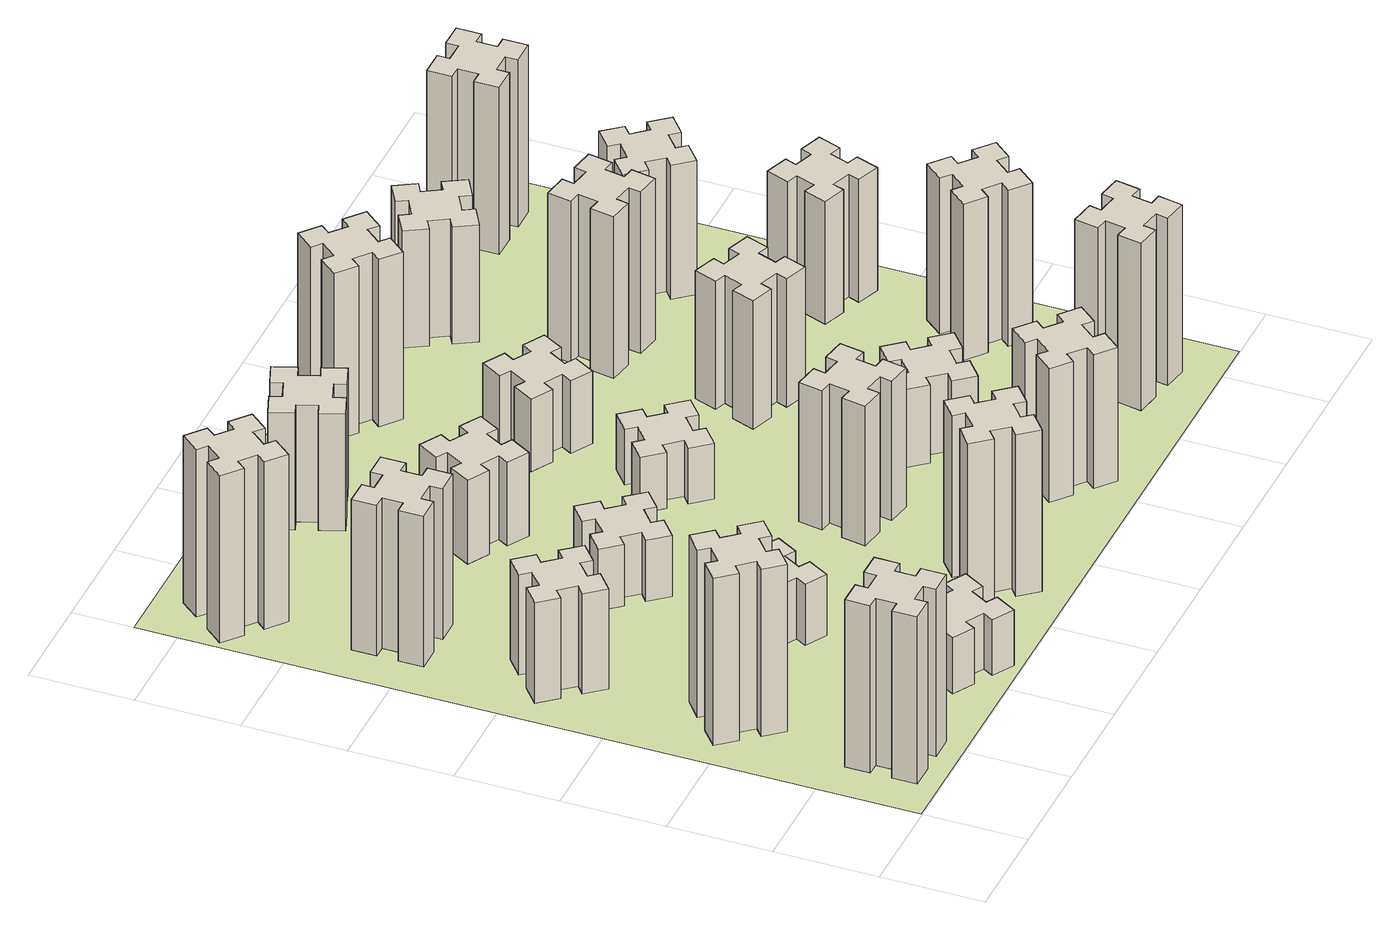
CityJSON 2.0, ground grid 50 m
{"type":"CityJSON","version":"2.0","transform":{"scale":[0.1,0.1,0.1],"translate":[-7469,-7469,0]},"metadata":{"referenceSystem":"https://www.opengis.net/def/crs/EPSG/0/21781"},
"CityObjects":{
"building1":{"type":"Building","attributes":{"class":"1000","function":"1000","usage":"1000","yearOfConstruction":2016,"roofType":"1000","measuredHeight":90,"storeysAboveGround":30,"storeysBelowGround":0},"geometry":[{"type":"Solid","lod":"1","boundaries":[[[[0,1,2,3,4,5,6,7,8,9,10,11,12,13,14,15,16,17,18,19]],[[17,16,20,21]],[[16,15,22,20]],[[15,14,23,22]],[[14,13,24,23]],[[13,12,25,24]],[[12,11,26,25]],[[11,10,27,26]],[[10,9,28,27]],[[9,8,29,28]],[[8,7,30,29]],[[7,6,31,30]],[[6,5,32,31]],[[5,4,33,32]],[[4,3,34,33]],[[3,2,35,34]],[[2,1,36,35]],[[1,0,37,36]],[[0,19,38,37]],[[19,18,39,38]],[[18,17,21,39]],[[24,25,26,27,28,29,30,31,32,33,34,35,36,37,38,39,21,20,22,23]]]]}]},
"building2":{"type":"Building","attributes":{"class":"1000","function":"1000","usage":"1000","yearOfConstruction":2016,"roofType":"1000","measuredHeight":90,"storeysAboveGround":30,"storeysBelowGround":0},"geometry":[{"type":"Solid","lod":"1","boundaries":[[[[40,41,42,43,44,45,46,47,48,49,50,51,52,53,54,55,56,57,58,59]],[[57,56,60,61]],[[56,55,62,60]],[[55,54,63,62]],[[54,53,64,63]],[[53,52,65,64]],[[52,51,66,65]],[[51,50,67,66]],[[50,49,68,67]],[[49,48,69,68]],[[48,47,70,69]],[[47,46,71,70]],[[46,45,72,71]],[[45,44,73,72]],[[44,43,74,73]],[[43,42,75,74]],[[42,41,76,75]],[[41,40,77,76]],[[40,59,78,77]],[[59,58,79,78]],[[58,57,61,79]],[[64,65,66,67,68,69,70,71,72,73,74,75,76,77,78,79,61,60,62,63]]]]}]},
"building3":{"type":"Building","attributes":{"class":"1000","function":"1000","usage":"1000","yearOfConstruction":2016,"roofType":"1000","measuredHeight":54,"storeysAboveGround":30,"storeysBelowGround":0},"geometry":[{"type":"Solid","lod":"1","boundaries":[[[[80,81,82,83,84,85,86,87,88,89,90,91,92,93,94,95,96,97,98,99]],[[97,96,100,101]],[[96,95,102,100]],[[95,94,103,102]],[[94,93,104,103]],[[93,92,105,104]],[[92,91,106,105]],[[91,90,107,106]],[[90,89,108,107]],[[89,88,109,108]],[[88,87,110,109]],[[87,86,111,110]],[[86,85,112,111]],[[85,84,113,112]],[[84,83,114,113]],[[83,82,115,114]],[[82,81,116,115]],[[81,80,117,116]],[[80,99,118,117]],[[99,98,119,118]],[[98,97,101,119]],[[104,105,106,107,108,109,110,111,112,113,114,115,116,117,118,119,101,100,102,103]]]]}]},
"building4":{"type":"Building","attributes":{"class":"1000","function":"1000","usage":"1000","yearOfConstruction":2016,"roofType":"1000","measuredHeight":81,"storeysAboveGround":30,"storeysBelowGround":0},"geometry":[{"type":"Solid","lod":"1","boundaries":[[[[120,121,122,123,124,125,126,127,128,129,130,131,132,133,134,135,136,137,138,139]],[[137,136,140,141]],[[136,135,142,140]],[[135,134,143,142]],[[134,133,144,143]],[[133,132,145,144]],[[132,131,146,145]],[[131,130,147,146]],[[130,129,148,147]],[[129,128,149,148]],[[128,127,150,149]],[[127,126,151,150]],[[126,125,152,151]],[[125,124,153,152]],[[124,123,154,153]],[[123,122,155,154]],[[122,121,156,155]],[[121,120,157,156]],[[120,139,158,157]],[[139,138,159,158]],[[138,137,141,159]],[[144,145,146,147,148,149,150,151,152,153,154,155,156,157,158,159,141,140,142,143]]]]}]},
"building5":{"type":"Building","attributes":{"class":"1000","function":"1000","usage":"1000","yearOfConstruction":2016,"roofType":"1000","measuredHeight":30,"storeysAboveGround":30,"storeysBelowGround":0},"geometry":[{"type":"Solid","lod":"1","boundaries":[[[[160,161,162,163,164,165,166,167,168,169,170,171,172,173,174,175,176,177,178,179]],[[177,176,180,181]],[[176,175,182,180]],[[175,174,183,182]],[[174,173,184,183]],[[173,172,185,184]],[[172,171,186,185]],[[171,170,187,186]],[[170,169,188,187]],[[169,168,189,188]],[[168,167,190,189]],[[167,166,191,190]],[[166,165,192,191]],[[165,164,193,192]],[[164,163,194,193]],[[163,162,195,194]],[[162,161,196,195]],[[161,160,197,196]],[[160,179,198,197]],[[179,178,199,198]],[[178,177,181,199]],[[184,185,186,187,188,189,190,191,192,193,194,195,196,197,198,199,181,180,182,183]]]]}]},
"building6":{"type":"Building","attributes":{"class":"1000","function":"1000","usage":"1000","yearOfConstruction":2016,"roofType":"1000","measuredHeight":90,"storeysAboveGround":30,"storeysBelowGround":0},"geometry":[{"type":"Solid","lod":"1","boundaries":[[[[200,201,202,203,204,205,206,207,208,209,210,211,212,213,214,215,216,217,218,219]],[[217,216,220,221]],[[216,215,222,220]],[[215,214,223,222]],[[214,213,224,223]],[[213,212,225,224]],[[212,211,226,225]],[[211,210,227,226]],[[210,209,228,227]],[[209,208,229,228]],[[208,207,230,229]],[[207,206,231,230]],[[206,205,232,231]],[[205,204,233,232]],[[204,203,234,233]],[[203,202,235,234]],[[202,201,236,235]],[[201,200,237,236]],[[200,219,238,237]],[[219,218,239,238]],[[218,217,221,239]],[[224,225,226,227,228,229,230,231,232,233,234,235,236,237,238,239,221,220,222,223]]]]}]},
"building7":{"type":"Building","attributes":{"class":"1000","function":"1000","usage":"1000","yearOfConstruction":2016,"roofType":"1000","measuredHeight":33,"storeysAboveGround":30,"storeysBelowGround":0},"geometry":[{"type":"Solid","lod":"1","boundaries":[[[[240,241,242,243,244,245,246,247,248,249,250,251,252,253,254,255,256,257,258,259]],[[257,256,260,261]],[[256,255,262,260]],[[255,254,263,262]],[[254,253,264,263]],[[253,252,265,264]],[[252,251,266,265]],[[251,250,267,266]],[[250,249,268,267]],[[249,248,269,268]],[[248,247,270,269]],[[247,246,271,270]],[[246,245,272,271]],[[245,244,273,272]],[[244,243,274,273]],[[243,242,275,274]],[[242,241,276,275]],[[241,240,277,276]],[[240,259,278,277]],[[259,258,279,278]],[[258,257,261,279]],[[264,265,266,267,268,269,270,271,272,273,274,275,276,277,278,279,261,260,262,263]]]]}]},
"building8":{"type":"Building","attributes":{"class":"1000","function":"1000","usage":"1000","yearOfConstruction":2016,"roofType":"1000","measuredHeight":33,"storeysAboveGround":30,"storeysBelowGround":0},"geometry":[{"type":"Solid","lod":"1","boundaries":[[[[280,281,282,283,284,285,286,287,288,289,290,291,292,293,294,295,296,297,298,299]],[[297,296,300,301]],[[296,295,302,300]],[[295,294,303,302]],[[294,293,304,303]],[[293,292,305,304]],[[292,291,306,305]],[[291,290,307,306]],[[290,289,308,307]],[[289,288,309,308]],[[288,287,310,309]],[[287,286,311,310]],[[286,285,312,311]],[[285,284,313,312]],[[284,283,314,313]],[[283,282,315,314]],[[282,281,316,315]],[[281,280,317,316]],[[280,299,318,317]],[[299,298,319,318]],[[298,297,301,319]],[[304,305,306,307,308,309,310,311,312,313,314,315,316,317,318,319,301,300,302,303]]]]}]},
"building9":{"type":"Building","attributes":{"class":"1000","function":"1000","usage":"1000","yearOfConstruction":2016,"roofType":"1000","measuredHeight":87,"storeysAboveGround":30,"storeysBelowGround":0},"geometry":[{"type":"Solid","lod":"1","boundaries":[[[[320,321,322,323,324,325,326,327,328,329,330,331,332,333,334,335,336,337,338,339]],[[337,336,340,341]],[[336,335,342,340]],[[335,334,343,342]],[[334,333,344,343]],[[333,332,345,344]],[[332,331,346,345]],[[331,330,347,346]],[[330,329,348,347]],[[329,328,349,348]],[[328,327,350,349]],[[327,326,351,350]],[[326,325,352,351]],[[325,324,353,352]],[[324,323,354,353]],[[323,322,355,354]],[[322,321,356,355]],[[321,320,357,356]],[[320,339,358,357]],[[339,338,359,358]],[[338,337,341,359]],[[344,345,346,347,348,349,350,351,352,353,354,355,356,357,358,359,341,340,342,343]]]]}]},
"building10":{"type":"Building","attributes":{"class":"1000","function":"1000","usage":"1000","yearOfConstruction":2016,"roofType":"1000","measuredHeight":45,"storeysAboveGround":30,"storeysBelowGround":0},"geometry":[{"type":"Solid","lod":"1","boundaries":[[[[360,361,362,363,364,365,366,367,368,369,370,371,372,373,374,375,376,377,378,379]],[[377,376,380,381]],[[376,375,382,380]],[[375,374,383,382]],[[374,373,384,383]],[[373,372,385,384]],[[372,371,386,385]],[[371,370,387,386]],[[370,369,388,387]],[[369,368,389,388]],[[368,367,390,389]],[[367,366,391,390]],[[366,365,392,391]],[[365,364,393,392]],[[364,363,394,393]],[[363,362,395,394]],[[362,361,396,395]],[[361,360,397,396]],[[360,379,398,397]],[[379,378,399,398]],[[378,377,381,399]],[[384,385,386,387,388,389,390,391,392,393,394,395,396,397,398,399,381,380,382,383]]]]}]},
"building11":{"type":"Building","attributes":{"class":"1000","function":"1000","usage":"1000","yearOfConstruction":2016,"roofType":"1000","measuredHeight":63,"storeysAboveGround":30,"storeysBelowGround":0},"geometry":[{"type":"Solid","lod":"1","boundaries":[[[[400,401,402,403,404,405,406,407,408,409,410,411,412,413,414,415,416,417,418,419]],[[417,416,420,421]],[[416,415,422,420]],[[415,414,423,422]],[[414,413,424,423]],[[413,412,425,424]],[[412,411,426,425]],[[411,410,427,426]],[[410,409,428,427]],[[409,408,429,428]],[[408,407,430,429]],[[407,406,431,430]],[[406,405,432,431]],[[405,404,433,432]],[[404,403,434,433]],[[403,402,435,434]],[[402,401,436,435]],[[401,400,437,436]],[[400,419,438,437]],[[419,418,439,438]],[[418,417,421,439]],[[424,425,426,427,428,429,430,431,432,433,434,435,436,437,438,439,421,420,422,423]]]]}]},
"building12":{"type":"Building","attributes":{"class":"1000","function":"1000","usage":"1000","yearOfConstruction":2016,"roofType":"1000","measuredHeight":75,"storeysAboveGround":30,"storeysBelowGround":0},"geometry":[{"type":"Solid","lod":"1","boundaries":[[[[440,441,442,443,444,445,446,447,448,449,450,451,452,453,454,455,456,457,458,459]],[[457,456,460,461]],[[456,455,462,460]],[[455,454,463,462]],[[454,453,464,463]],[[453,452,465,464]],[[452,451,466,465]],[[451,450,467,466]],[[450,449,468,467]],[[449,448,469,468]],[[448,447,470,469]],[[447,446,471,470]],[[446,445,472,471]],[[445,444,473,472]],[[444,443,474,473]],[[443,442,475,474]],[[442,441,476,475]],[[441,440,477,476]],[[440,459,478,477]],[[459,458,479,478]],[[458,457,461,479]],[[464,465,466,467,468,469,470,471,472,473,474,475,476,477,478,479,461,460,462,463]]]]}]},
"building13":{"type":"Building","attributes":{"class":"1000","function":"1000","usage":"1000","yearOfConstruction":2016,"roofType":"1000","measuredHeight":30,"storeysAboveGround":30,"storeysBelowGround":0},"geometry":[{"type":"Solid","lod":"1","boundaries":[[[[480,481,482,483,484,485,486,487,488,489,490,491,492,493,494,495,496,497,498,499]],[[497,496,500,501]],[[496,495,502,500]],[[495,494,503,502]],[[494,493,504,503]],[[493,492,505,504]],[[492,491,506,505]],[[491,490,507,506]],[[490,489,508,507]],[[489,488,509,508]],[[488,487,510,509]],[[487,486,511,510]],[[486,485,512,511]],[[485,484,513,512]],[[484,483,514,513]],[[483,482,515,514]],[[482,481,516,515]],[[481,480,517,516]],[[480,499,518,517]],[[499,498,519,518]],[[498,497,501,519]],[[504,505,506,507,508,509,510,511,512,513,514,515,516,517,518,519,501,500,502,503]]]]}]},
"building14":{"type":"Building","attributes":{"class":"1000","function":"1000","usage":"1000","yearOfConstruction":2016,"roofType":"1000","measuredHeight":72,"storeysAboveGround":30,"storeysBelowGround":0},"geometry":[{"type":"Solid","lod":"1","boundaries":[[[[520,521,522,523,524,525,526,527,528,529,530,531,532,533,534,535,536,537,538,539]],[[537,536,540,541]],[[536,535,542,540]],[[535,534,543,542]],[[534,533,544,543]],[[533,532,545,544]],[[532,531,546,545]],[[531,530,547,546]],[[530,529,548,547]],[[529,528,549,548]],[[528,527,550,549]],[[527,526,551,550]],[[526,525,552,551]],[[525,524,553,552]],[[524,523,554,553]],[[523,522,555,554]],[[522,521,556,555]],[[521,520,557,556]],[[520,539,558,557]],[[539,538,559,558]],[[538,537,541,559]],[[544,545,546,547,548,549,550,551,552,553,554,555,556,557,558,559,541,540,542,543]]]]}]},
"building15":{"type":"Building","attributes":{"class":"1000","function":"1000","usage":"1000","yearOfConstruction":2016,"roofType":"1000","measuredHeight":39,"storeysAboveGround":30,"storeysBelowGround":0},"geometry":[{"type":"Solid","lod":"1","boundaries":[[[[560,561,562,563,564,565,566,567,568,569,570,571,572,573,574,575,576,577,578,579]],[[577,576,580,581]],[[576,575,582,580]],[[575,574,583,582]],[[574,573,584,583]],[[573,572,585,584]],[[572,571,586,585]],[[571,570,587,586]],[[570,569,588,587]],[[569,568,589,588]],[[568,567,590,589]],[[567,566,591,590]],[[566,565,592,591]],[[565,564,593,592]],[[564,563,594,593]],[[563,562,595,594]],[[562,561,596,595]],[[561,560,597,596]],[[560,579,598,597]],[[579,578,599,598]],[[578,577,581,599]],[[584,585,586,587,588,589,590,591,592,593,594,595,596,597,598,599,581,580,582,583]]]]}]},
"building16":{"type":"Building","attributes":{"class":"1000","function":"1000","usage":"1000","yearOfConstruction":2016,"roofType":"1000","measuredHeight":90,"storeysAboveGround":30,"storeysBelowGround":0},"geometry":[{"type":"Solid","lod":"1","boundaries":[[[[600,601,602,603,604,605,606,607,608,609,610,611,612,613,614,615,616,617,618,619]],[[617,616,620,621]],[[616,615,622,620]],[[615,614,623,622]],[[614,613,624,623]],[[613,612,625,624]],[[612,611,626,625]],[[611,610,627,626]],[[610,609,628,627]],[[609,608,629,628]],[[608,607,630,629]],[[607,606,631,630]],[[606,605,632,631]],[[605,604,633,632]],[[604,603,634,633]],[[603,602,635,634]],[[602,601,636,635]],[[601,600,637,636]],[[600,619,638,637]],[[619,618,639,638]],[[618,617,621,639]],[[624,625,626,627,628,629,630,631,632,633,634,635,636,637,638,639,621,620,622,623]]]]}]},
"building17":{"type":"Building","attributes":{"class":"1000","function":"1000","usage":"1000","yearOfConstruction":2016,"roofType":"1000","measuredHeight":42,"storeysAboveGround":30,"storeysBelowGround":0},"geometry":[{"type":"Solid","lod":"1","boundaries":[[[[640,641,642,643,644,645,646,647,648,649,650,651,652,653,654,655,656,657,658,659]],[[657,656,660,661]],[[656,655,662,660]],[[655,654,663,662]],[[654,653,664,663]],[[653,652,665,664]],[[652,651,666,665]],[[651,650,667,666]],[[650,649,668,667]],[[649,648,669,668]],[[648,647,670,669]],[[647,646,671,670]],[[646,645,672,671]],[[645,644,673,672]],[[644,643,674,673]],[[643,642,675,674]],[[642,641,676,675]],[[641,640,677,676]],[[640,659,678,677]],[[659,658,679,678]],[[658,657,661,679]],[[664,665,666,667,668,669,670,671,672,673,674,675,676,677,678,679,661,660,662,663]]]]}]},
"building18":{"type":"Building","attributes":{"class":"1000","function":"1000","usage":"1000","yearOfConstruction":2016,"roofType":"1000","measuredHeight":69,"storeysAboveGround":30,"storeysBelowGround":0},"geometry":[{"type":"Solid","lod":"1","boundaries":[[[[680,681,682,683,684,685,686,687,688,689,690,691,692,693,694,695,696,697,698,699]],[[697,696,700,701]],[[696,695,702,700]],[[695,694,703,702]],[[694,693,704,703]],[[693,692,705,704]],[[692,691,706,705]],[[691,690,707,706]],[[690,689,708,707]],[[689,688,709,708]],[[688,687,710,709]],[[687,686,711,710]],[[686,685,712,711]],[[685,684,713,712]],[[684,683,714,713]],[[683,682,715,714]],[[682,681,716,715]],[[681,680,717,716]],[[680,699,718,717]],[[699,698,719,718]],[[698,697,701,719]],[[704,705,706,707,708,709,710,711,712,713,714,715,716,717,718,719,701,700,702,703]]]]}]},
"building19":{"type":"Building","attributes":{"class":"1000","function":"1000","usage":"1000","yearOfConstruction":2016,"roofType":"1000","measuredHeight":90,"storeysAboveGround":30,"storeysBelowGround":0},"geometry":[{"type":"Solid","lod":"1","boundaries":[[[[720,721,722,723,724,725,726,727,728,729,730,731,732,733,734,735,736,737,738,739]],[[737,736,740,741]],[[736,735,742,740]],[[735,734,743,742]],[[734,733,744,743]],[[733,732,745,744]],[[732,731,746,745]],[[731,730,747,746]],[[730,729,748,747]],[[729,728,749,748]],[[728,727,750,749]],[[727,726,751,750]],[[726,725,752,751]],[[725,724,753,752]],[[724,723,754,753]],[[723,722,755,754]],[[722,721,756,755]],[[721,720,757,756]],[[720,739,758,757]],[[739,738,759,758]],[[738,737,741,759]],[[744,745,746,747,748,749,750,751,752,753,754,755,756,757,758,759,741,740,742,743]]]]}]},
"building20":{"type":"Building","attributes":{"class":"1000","function":"1000","usage":"1000","yearOfConstruction":2016,"roofType":"1000","measuredHeight":87,"storeysAboveGround":30,"storeysBelowGround":0},"geometry":[{"type":"Solid","lod":"1","boundaries":[[[[760,761,762,763,764,765,766,767,768,769,770,771,772,773,774,775,776,777,778,779]],[[777,776,780,781]],[[776,775,782,780]],[[775,774,783,782]],[[774,773,784,783]],[[773,772,785,784]],[[772,771,786,785]],[[771,770,787,786]],[[770,769,788,787]],[[769,768,789,788]],[[768,767,790,789]],[[767,766,791,790]],[[766,765,792,791]],[[765,764,793,792]],[[764,763,794,793]],[[763,762,795,794]],[[762,761,796,795]],[[761,760,797,796]],[[760,779,798,797]],[[779,778,799,798]],[[778,777,781,799]],[[784,785,786,787,788,789,790,791,792,793,794,795,796,797,798,799,781,780,782,783]]]]}]},
"building21":{"type":"Building","attributes":{"class":"1000","function":"1000","usage":"1000","yearOfConstruction":2016,"roofType":"1000","measuredHeight":63,"storeysAboveGround":30,"storeysBelowGround":0},"geometry":[{"type":"Solid","lod":"1","boundaries":[[[[800,801,802,803,804,805,806,807,808,809,810,811,812,813,814,815,816,817,818,819]],[[817,816,820,821]],[[816,815,822,820]],[[815,814,823,822]],[[814,813,824,823]],[[813,812,825,824]],[[812,811,826,825]],[[811,810,827,826]],[[810,809,828,827]],[[809,808,829,828]],[[808,807,830,829]],[[807,806,831,830]],[[806,805,832,831]],[[805,804,833,832]],[[804,803,834,833]],[[803,802,835,834]],[[802,801,836,835]],[[801,800,837,836]],[[800,819,838,837]],[[819,818,839,838]],[[818,817,821,839]],[[824,825,826,827,828,829,830,831,832,833,834,835,836,837,838,839,821,820,822,823]]]]}]},
"building22":{"type":"Building","attributes":{"class":"1000","function":"1000","usage":"1000","yearOfConstruction":2016,"roofType":"1000","measuredHeight":84,"storeysAboveGround":30,"storeysBelowGround":0},"geometry":[{"type":"Solid","lod":"1","boundaries":[[[[840,841,842,843,844,845,846,847,848,849,850,851,852,853,854,855,856,857,858,859]],[[857,856,860,861]],[[856,855,862,860]],[[855,854,863,862]],[[854,853,864,863]],[[853,852,865,864]],[[852,851,866,865]],[[851,850,867,866]],[[850,849,868,867]],[[849,848,869,868]],[[848,847,870,869]],[[847,846,871,870]],[[846,845,872,871]],[[845,844,873,872]],[[844,843,874,873]],[[843,842,875,874]],[[842,841,876,875]],[[841,840,877,876]],[[840,859,878,877]],[[859,858,879,878]],[[858,857,861,879]],[[864,865,866,867,868,869,870,871,872,873,874,875,876,877,878,879,861,860,862,863]]]]}]},
"building23":{"type":"Building","attributes":{"class":"1000","function":"1000","usage":"1000","yearOfConstruction":2016,"roofType":"1000","measuredHeight":66,"storeysAboveGround":30,"storeysBelowGround":0},"geometry":[{"type":"Solid","lod":"1","boundaries":[[[[880,881,882,883,884,885,886,887,888,889,890,891,892,893,894,895,896,897,898,899]],[[897,896,900,901]],[[896,895,902,900]],[[895,894,903,902]],[[894,893,904,903]],[[893,892,905,904]],[[892,891,906,905]],[[891,890,907,906]],[[890,889,908,907]],[[889,888,909,908]],[[888,887,910,909]],[[887,886,911,910]],[[886,885,912,911]],[[885,884,913,912]],[[884,883,914,913]],[[883,882,915,914]],[[882,881,916,915]],[[881,880,917,916]],[[880,899,918,917]],[[899,898,919,918]],[[898,897,901,919]],[[904,905,906,907,908,909,910,911,912,913,914,915,916,917,918,919,901,900,902,903]]]]}]},
"building24":{"type":"Building","attributes":{"class":"1000","function":"1000","usage":"1000","yearOfConstruction":2016,"roofType":"1000","measuredHeight":72,"storeysAboveGround":30,"storeysBelowGround":0},"geometry":[{"type":"Solid","lod":"1","boundaries":[[[[920,921,922,923,924,925,926,927,928,929,930,931,932,933,934,935,936,937,938,939]],[[937,936,940,941]],[[936,935,942,940]],[[935,934,943,942]],[[934,933,944,943]],[[933,932,945,944]],[[932,931,946,945]],[[931,930,947,946]],[[930,929,948,947]],[[929,928,949,948]],[[928,927,950,949]],[[927,926,951,950]],[[926,925,952,951]],[[925,924,953,952]],[[924,923,954,953]],[[923,922,955,954]],[[922,921,956,955]],[[921,920,957,956]],[[920,939,958,957]],[[939,938,959,958]],[[938,937,941,959]],[[944,945,946,947,948,949,950,951,952,953,954,955,956,957,958,959,941,940,942,943]]]]}]},
"building25":{"type":"Building","attributes":{"class":"1000","function":"1000","usage":"1000","yearOfConstruction":2016,"roofType":"1000","measuredHeight":90,"storeysAboveGround":30,"storeysBelowGround":0},"geometry":[{"type":"Solid","lod":"1","boundaries":[[[[960,961,962,963,964,965,966,967,968,969,970,971,972,973,974,975,976,977,978,979]],[[977,976,980,981]],[[976,975,982,980]],[[975,974,983,982]],[[974,973,984,983]],[[973,972,985,984]],[[972,971,986,985]],[[971,970,987,986]],[[970,969,988,987]],[[969,968,989,988]],[[968,967,990,989]],[[967,966,991,990]],[[966,965,992,991]],[[965,964,993,992]],[[964,963,994,993]],[[963,962,995,994]],[[962,961,996,995]],[[961,960,997,996]],[[960,979,998,997]],[[979,978,999,998]],[[978,977,981,999]],[[984,985,986,987,988,989,990,991,992,993,994,995,996,997,998,999,981,980,982,983]]]]}]},
"landuse1":{"type":"LandUse","attributes":{"name":"plot1","function":"1010"},"geometry":[{"type":"MultiSurface","lod":"1","boundaries":[[[1000,1001,1002,1003]]]}]}
},
"vertices":[
[265,325,0],[265,225,0],[205,225,0],[205,105,0],[325,105,0],[325,165,0],[425,165,0],[425,105,0],[545,105,0],[545,225,0],[485,225,0],[485,325,0],[545,325,0],[545,445,0],[425,445,0],[425,385,0],[325,385,0],[325,445,0],[205,445,0],[205,325,0],[325,385,900],[325,445,900],[425,385,900],[425,445,900],[545,445,900],[545,325,900],[485,325,900],[485,225,900],[545,225,900],[545,105,900],[425,105,900],[425,165,900],[325,165,900],[325,105,900],[205,105,900],[205,225,900],[265,225,900],[265,325,900],[205,325,900],[205,445,900],
[492,1048,0],[427,1124,0],[473,1163,0],[396,1255,0],[304,1178,0],[343,1132,0],[266,1067,0],[228,1113,0],[136,1036,0],[213,944,0],[259,983,0],[323,906,0],[277,868,0],[354,776,0],[446,853,0],[408,899,0],[484,963,0],[523,917,0],[615,994,0],[538,1086,0],[484,963,900],[523,917,900],[408,899,900],[446,853,900],[354,776,900],[277,868,900],[323,906,900],[259,983,900],[213,944,900],[136,1036,900],[228,1113,900],[266,1067,900],[343,1132,900],[304,1178,900],[396,1255,900],[473,1163,900],[427,1124,900],[492,1048,900],[538,1086,900],[615,994,900],
[492,1888,0],[427,1964,0],[473,2003,0],[396,2095,0],[304,2018,0],[343,1972,0],[266,1907,0],[228,1953,0],[136,1876,0],[213,1784,0],[259,1823,0],[323,1746,0],[277,1708,0],[354,1616,0],[446,1693,0],[408,1739,0],[484,1803,0],[523,1757,0],[615,1834,0],[538,1926,0],[484,1803,540],[523,1757,540],[408,1739,540],[446,1693,540],[354,1616,540],[277,1708,540],[323,1746,540],[259,1823,540],[213,1784,540],[136,1876,540],[228,1953,540],[266,1907,540],[343,1972,540],[304,2018,540],[396,2095,540],[473,2003,540],[427,1964,540],[492,1888,540],[538,1926,540],[615,1834,540],
[485,2545,0],[485,2645,0],[545,2645,0],[545,2765,0],[425,2765,0],[425,2705,0],[325,2705,0],[325,2765,0],[205,2765,0],[205,2645,0],[265,2645,0],[265,2545,0],[205,2545,0],[205,2425,0],[325,2425,0],[325,2485,0],[425,2485,0],[425,2425,0],[545,2425,0],[545,2545,0],[425,2485,810],[425,2425,810],[325,2485,810],[325,2425,810],[205,2425,810],[205,2545,810],[265,2545,810],[265,2645,810],[205,2645,810],[205,2765,810],[325,2765,810],[325,2705,810],[425,2705,810],[425,2765,810],[545,2765,810],[545,2645,810],[485,2645,810],[485,2545,810],[545,2545,810],[545,2425,810],
[1214,346,0],[1127,396,0],[1157,448,0],[1053,508,0],[993,404,0],[1045,374,0],[995,287,0],[943,317,0],[883,213,0],[987,153,0],[1017,205,0],[1104,155,0],[1074,103,0],[1178,43,0],[1238,147,0],[1186,177,0],[1236,264,0],[1288,234,0],[1348,338,0],[1244,398,0],[1236,264,300],[1288,234,300],[1186,177,300],[1238,147,300],[1178,43,300],[1074,103,300],[1104,155,300],[1017,205,300],[987,153,300],[883,213,300],[943,317,300],[995,287,300],[1045,374,300],[993,404,300],[1053,508,300],[1157,448,300],[1127,396,300],[1214,346,300],[1244,398,300],[1348,338,300],
[384,3387,0],[308,3452,0],[346,3498,0],[254,3575,0],[177,3483,0],[223,3444,0],[159,3368,0],[113,3406,0],[36,3314,0],[128,3237,0],[166,3283,0],[243,3219,0],[204,3173,0],[296,3096,0],[373,3188,0],[327,3226,0],[392,3303,0],[438,3264,0],[515,3356,0],[423,3433,0],[392,3303,900],[438,3264,900],[327,3226,900],[373,3188,900],[296,3096,900],[204,3173,900],[243,3219,900],[166,3283,900],[128,3237,900],[36,3314,900],[113,3406,900],[159,3368,900],[223,3444,900],[177,3483,900],[254,3575,900],[346,3498,900],[308,3452,900],[384,3387,900],[423,3433,900],[515,3356,900],
[1086,1017,0],[1136,1104,0],[1188,1074,0],[1248,1178,0],[1144,1238,0],[1114,1186,0],[1027,1236,0],[1057,1288,0],[953,1348,0],[893,1244,0],[945,1214,0],[895,1127,0],[843,1157,0],[783,1053,0],[887,993,0],[917,1045,0],[1004,995,0],[974,943,0],[1078,883,0],[1138,987,0],[1004,995,330],[974,943,330],[917,1045,330],[887,993,330],[783,1053,330],[843,1157,330],[895,1127,330],[945,1214,330],[893,1244,330],[953,1348,330],[1057,1288,330],[1027,1236,330],[1114,1186,330],[1144,1238,330],[1248,1178,330],[1188,1074,330],[1136,1104,330],[1086,1017,330],[1138,987,330],[1078,883,330],
[1083,1972,0],[1006,1907,0],[968,1953,0],[876,1876,0],[953,1784,0],[999,1823,0],[1063,1746,0],[1017,1708,0],[1094,1616,0],[1186,1693,0],[1148,1739,0],[1224,1803,0],[1263,1757,0],[1355,1834,0],[1278,1926,0],[1232,1888,0],[1167,1964,0],[1213,2003,0],[1136,2095,0],[1044,2018,0],[1167,1964,330],[1213,2003,330],[1232,1888,330],[1278,1926,330],[1355,1834,330],[1263,1757,330],[1224,1803,330],[1148,1739,330],[1186,1693,330],[1094,1616,330],[1017,1708,330],[1063,1746,330],[999,1823,330],[953,1784,330],[876,1876,330],[968,1953,330],[1006,1907,330],[1083,1972,330],[1044,2018,330],[1136,2095,330],
[1639,343,0],[1703,266,0],[1657,228,0],[1734,136,0],[1826,213,0],[1788,259,0],[1864,323,0],[1903,277,0],[1995,354,0],[1918,446,0],[1872,408,0],[1807,484,0],[1853,523,0],[1776,615,0],[1684,538,0],[1723,492,0],[1646,427,0],[1608,473,0],[1516,396,0],[1593,304,0],[1646,427,870],[1608,473,870],[1723,492,870],[1684,538,870],[1776,615,870],[1853,523,870],[1807,484,870],[1872,408,870],[1918,446,870],[1995,354,870],[1903,277,870],[1864,323,870],[1788,259,870],[1826,213,870],[1734,136,870],[1657,228,870],[1703,266,870],[1639,343,870],[1593,304,870],[1516,396,870],
[1117,2525,0],[1204,2475,0],[1174,2423,0],[1278,2363,0],[1338,2467,0],[1286,2497,0],[1336,2584,0],[1388,2554,0],[1448,2658,0],[1344,2718,0],[1314,2666,0],[1227,2716,0],[1257,2768,0],[1153,2828,0],[1093,2724,0],[1145,2694,0],[1095,2607,0],[1043,2637,0],[983,2533,0],[1087,2473,0],[1095,2607,450],[1043,2637,450],[1145,2694,450],[1093,2724,450],[1153,2828,450],[1257,2768,450],[1227,2716,450],[1314,2666,450],[1344,2718,450],[1448,2658,450],[1388,2554,450],[1336,2584,450],[1286,2497,450],[1338,2467,450],[1278,2363,450],[1174,2423,450],[1204,2475,450],[1117,2525,450],[1087,2473,450],[983,2533,450],
[995,3345,0],[1029,3251,0],[973,3230,0],[1014,3117,0],[1127,3159,0],[1106,3215,0],[1200,3249,0],[1220,3193,0],[1333,3234,0],[1292,3347,0],[1236,3326,0],[1202,3420,0],[1258,3440,0],[1217,3553,0],[1104,3512,0],[1125,3456,0],[1031,3422,0],[1010,3478,0],[897,3437,0],[939,3324,0],[1031,3422,630],[1010,3478,630],[1125,3456,630],[1104,3512,630],[1217,3553,630],[1258,3440,630],[1202,3420,630],[1236,3326,630],[1292,3347,630],[1333,3234,630],[1220,3193,630],[1200,3249,630],[1106,3215,630],[1127,3159,630],[1014,3117,630],[973,3230,630],[1029,3251,630],[995,3345,630],[939,3324,630],[897,3437,630],
[2055,1047,0],[2072,1145,0],[2131,1135,0],[2152,1253,0],[2034,1274,0],[2024,1215,0],[1925,1232,0],[1936,1291,0],[1817,1312,0],[1797,1194,0],[1856,1184,0],[1838,1085,0],[1779,1096,0],[1758,977,0],[1877,957,0],[1887,1016,0],[1985,998,0],[1975,939,0],[2093,918,0],[2114,1037,0],[1985,998,750],[1975,939,750],[1887,1016,750],[1877,957,750],[1758,977,750],[1779,1096,750],[1838,1085,750],[1856,1184,750],[1797,1194,750],[1817,1312,750],[1936,1291,750],[1925,1232,750],[2024,1215,750],[2034,1274,750],[2152,1253,750],[2131,1135,750],[2072,1145,750],[2055,1047,750],[2114,1037,750],[2093,918,750],
[1972,1988,0],[1907,2064,0],[1953,2103,0],[1876,2195,0],[1784,2118,0],[1823,2072,0],[1746,2007,0],[1708,2053,0],[1616,1976,0],[1693,1884,0],[1739,1923,0],[1803,1846,0],[1757,1808,0],[1834,1716,0],[1926,1793,0],[1888,1839,0],[1964,1903,0],[2003,1857,0],[2095,1934,0],[2018,2026,0],[1964,1903,300],[2003,1857,300],[1888,1839,300],[1926,1793,300],[1834,1716,300],[1757,1808,300],[1803,1846,300],[1739,1923,300],[1693,1884,300],[1616,1976,300],[1708,2053,300],[1746,2007,300],[1823,2072,300],[1784,2118,300],[1876,2195,300],[1953,2103,300],[1907,2064,300],[1972,1988,300],[2018,2026,300],[2095,1934,300],
[2486,323,0],[2563,259,0],[2524,213,0],[2616,136,0],[2693,228,0],[2647,266,0],[2712,343,0],[2758,304,0],[2835,396,0],[2743,473,0],[2704,427,0],[2628,492,0],[2666,538,0],[2574,615,0],[2497,523,0],[2543,484,0],[2479,408,0],[2433,446,0],[2356,354,0],[2448,277,0],[2479,408,720],[2433,446,720],[2543,484,720],[2497,523,720],[2574,615,720],[2666,538,720],[2628,492,720],[2704,427,720],[2743,473,720],[2835,396,720],[2758,304,720],[2712,343,720],[2647,266,720],[2693,228,720],[2616,136,720],[2524,213,720],[2563,259,720],[2486,323,720],[2448,277,720],[2356,354,720],
[2026,2497,0],[2076,2584,0],[2128,2554,0],[2188,2658,0],[2084,2718,0],[2054,2666,0],[1967,2716,0],[1997,2768,0],[1893,2828,0],[1833,2724,0],[1885,2694,0],[1835,2607,0],[1783,2637,0],[1723,2533,0],[1827,2473,0],[1857,2525,0],[1944,2475,0],[1914,2423,0],[2018,2363,0],[2078,2467,0],[1944,2475,390],[1914,2423,390],[1857,2525,390],[1827,2473,390],[1723,2533,390],[1783,2637,390],[1835,2607,390],[1885,2694,390],[1833,2724,390],[1893,2828,390],[1997,2768,390],[1967,2716,390],[2054,2666,390],[2084,2718,390],[2188,2658,390],[2128,2554,390],[2076,2584,390],[2026,2497,390],[2078,2467,390],[2018,2363,390],
[1746,3383,0],[1823,3319,0],[1784,3273,0],[1876,3196,0],[1953,3288,0],[1907,3326,0],[1972,3403,0],[2018,3364,0],[2095,3456,0],[2003,3533,0],[1964,3487,0],[1888,3552,0],[1926,3598,0],[1834,3675,0],[1757,3583,0],[1803,3544,0],[1739,3468,0],[1693,3506,0],[1616,3414,0],[1708,3337,0],[1739,3468,900],[1693,3506,900],[1803,3544,900],[1757,3583,900],[1834,3675,900],[1926,3598,900],[1888,3552,900],[1964,3487,900],[2003,3533,900],[2095,3456,900],[2018,3364,900],[1972,3403,900],[1907,3326,900],[1953,3288,900],[1876,3196,900],[1784,3273,900],[1823,3319,900],[1746,3383,900],[1708,3337,900],[1616,3414,900],
[2563,1132,0],[2486,1067,0],[2448,1113,0],[2356,1036,0],[2433,944,0],[2479,983,0],[2543,906,0],[2497,868,0],[2574,776,0],[2666,853,0],[2628,899,0],[2704,963,0],[2743,917,0],[2835,994,0],[2758,1086,0],[2712,1048,0],[2647,1124,0],[2693,1163,0],[2616,1255,0],[2524,1178,0],[2647,1124,420],[2693,1163,420],[2712,1048,420],[2758,1086,420],[2835,994,420],[2743,917,420],[2704,963,420],[2628,899,420],[2666,853,420],[2574,776,420],[2497,868,420],[2543,906,420],[2479,983,420],[2433,944,420],[2356,1036,420],[2448,1113,420],[2486,1067,420],[2563,1132,420],[2524,1178,420],[2616,1255,420],
[2682,1771,0],[2716,1865,0],[2772,1844,0],[2813,1957,0],[2700,1998,0],[2680,1942,0],[2586,1976,0],[2607,2032,0],[2494,2073,0],[2453,1960,0],[2509,1940,0],[2475,1846,0],[2419,1867,0],[2377,1754,0],[2490,1713,0],[2511,1769,0],[2605,1735,0],[2584,1679,0],[2697,1637,0],[2738,1750,0],[2605,1735,690],[2584,1679,690],[2511,1769,690],[2490,1713,690],[2377,1754,690],[2419,1867,690],[2475,1846,690],[2509,1940,690],[2453,1960,690],[2494,2073,690],[2607,2032,690],[2586,1976,690],[2680,1942,690],[2700,1998,690],[2813,1957,690],[2772,1844,690],[2716,1865,690],[2682,1771,690],[2738,1750,690],[2697,1637,690],
[3404,475,0],[3305,492,0],[3316,551,0],[3197,572,0],[3177,454,0],[3236,444,0],[3218,345,0],[3159,356,0],[3138,237,0],[3257,217,0],[3267,276,0],[3365,258,0],[3355,199,0],[3473,178,0],[3494,297,0],[3435,307,0],[3452,405,0],[3511,395,0],[3532,513,0],[3414,534,0],[3452,405,900],[3511,395,900],[3435,307,900],[3494,297,900],[3473,178,900],[3355,199,900],[3365,258,900],[3267,276,900],[3257,217,900],[3138,237,900],[3159,356,900],[3218,345,900],[3236,444,900],[3177,454,900],[3197,572,900],[3316,551,900],[3305,492,900],[3404,475,900],[3414,534,900],[3532,513,900],
[2596,2664,0],[2578,2565,0],[2519,2576,0],[2498,2457,0],[2617,2437,0],[2627,2496,0],[2725,2478,0],[2715,2419,0],[2833,2398,0],[2854,2517,0],[2795,2527,0],[2812,2625,0],[2871,2615,0],[2892,2733,0],[2774,2754,0],[2764,2695,0],[2665,2712,0],[2676,2771,0],[2557,2792,0],[2537,2674,0],[2665,2712,870],[2676,2771,870],[2764,2695,870],[2774,2754,870],[2892,2733,870],[2871,2615,870],[2812,2625,870],[2795,2527,870],[2854,2517,870],[2833,2398,870],[2715,2419,870],[2725,2478,870],[2627,2496,870],[2617,2437,870],[2498,2457,870],[2519,2576,870],[2578,2565,870],[2596,2664,870],[2537,2674,870],[2557,2792,870],
[2716,3347,0],[2666,3434,0],[2718,3464,0],[2658,3568,0],[2554,3508,0],[2584,3456,0],[2497,3406,0],[2467,3458,0],[2363,3398,0],[2423,3294,0],[2475,3324,0],[2525,3237,0],[2473,3207,0],[2533,3103,0],[2637,3163,0],[2607,3215,0],[2694,3265,0],[2724,3213,0],[2828,3273,0],[2768,3377,0],[2694,3265,630],[2724,3213,630],[2607,3215,630],[2637,3163,630],[2533,3103,630],[2473,3207,630],[2525,3237,630],[2475,3324,630],[2423,3294,630],[2363,3398,630],[2467,3458,630],[2497,3406,630],[2584,3456,630],[2554,3508,630],[2658,3568,630],[2718,3464,630],[2666,3434,630],[2716,3347,630],[2768,3377,630],[2828,3273,630],
[3487,1006,0],[3552,1083,0],[3598,1044,0],[3675,1136,0],[3583,1213,0],[3544,1167,0],[3468,1232,0],[3506,1278,0],[3414,1355,0],[3337,1263,0],[3383,1224,0],[3319,1148,0],[3273,1186,0],[3196,1094,0],[3288,1017,0],[3326,1063,0],[3403,999,0],[3364,953,0],[3456,876,0],[3533,968,0],[3403,999,840],[3364,953,840],[3326,1063,840],[3288,1017,840],[3196,1094,840],[3273,1186,840],[3319,1148,840],[3383,1224,840],[3337,1263,840],[3414,1355,840],[3506,1278,840],[3468,1232,840],[3544,1167,840],[3583,1213,840],[3675,1136,840],[3598,1044,840],[3552,1083,840],[3487,1006,840],[3533,968,840],[3456,876,840],
[3520,1942,0],[3426,1976,0],[3447,2032,0],[3334,2073,0],[3293,1960,0],[3349,1940,0],[3315,1846,0],[3259,1867,0],[3217,1754,0],[3330,1713,0],[3351,1769,0],[3445,1735,0],[3424,1679,0],[3537,1637,0],[3578,1750,0],[3522,1771,0],[3556,1865,0],[3612,1844,0],[3653,1957,0],[3540,1998,0],[3556,1865,660],[3612,1844,660],[3522,1771,660],[3578,1750,660],[3537,1637,660],[3424,1679,660],[3445,1735,660],[3351,1769,660],[3330,1713,660],[3217,1754,660],[3259,1867,660],[3315,1846,660],[3349,1940,660],[3293,1960,660],[3334,2073,660],[3447,2032,660],[3426,1976,660],[3520,1942,660],[3540,1998,660],[3653,1957,660],
[3119,2563,0],[3183,2486,0],[3137,2448,0],[3214,2356,0],[3306,2433,0],[3268,2479,0],[3344,2543,0],[3383,2497,0],[3475,2574,0],[3398,2666,0],[3352,2628,0],[3287,2704,0],[3333,2743,0],[3256,2835,0],[3164,2758,0],[3203,2712,0],[3126,2647,0],[3088,2693,0],[2996,2616,0],[3073,2524,0],[3126,2647,720],[3088,2693,720],[3203,2712,720],[3164,2758,720],[3256,2835,720],[3333,2743,720],[3287,2704,720],[3352,2628,720],[3398,2666,720],[3475,2574,720],[3383,2497,720],[3344,2543,720],[3268,2479,720],[3306,2433,720],[3214,2356,720],[3137,2448,720],[3183,2486,720],[3119,2563,720],[3073,2524,720],[2996,2616,720],
[3285,3325,0],[3385,3325,0],[3385,3265,0],[3505,3265,0],[3505,3385,0],[3445,3385,0],[3445,3485,0],[3505,3485,0],[3505,3605,0],[3385,3605,0],[3385,3545,0],[3285,3545,0],[3285,3605,0],[3165,3605,0],[3165,3485,0],[3225,3485,0],[3225,3385,0],[3165,3385,0],[3165,3265,0],[3285,3265,0],[3225,3385,900],[3165,3385,900],[3225,3485,900],[3165,3485,900],[3165,3605,900],[3285,3605,900],[3285,3545,900],[3385,3545,900],[3385,3605,900],[3505,3605,900],[3505,3485,900],[3445,3485,900],[3445,3385,900],[3505,3385,900],[3505,3265,900],[3385,3265,900],[3385,3325,900],[3285,3325,900],[3285,3265,900],[3165,3265,900],
[5,3705,0],[3705,3705,0],[3705,5,0],[5,5,0]
]}
